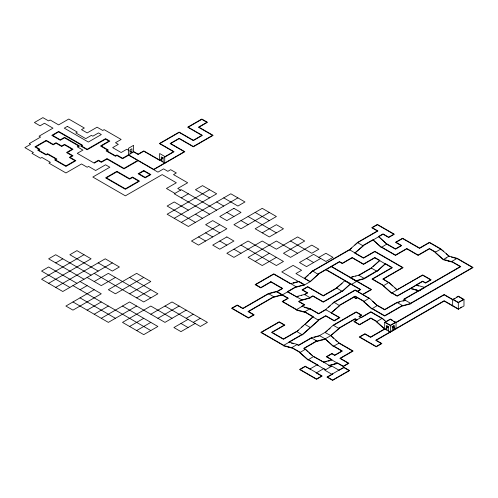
<?xml version="1.0" encoding="UTF-8"?>
<svg xmlns="http://www.w3.org/2000/svg" width="498" height="498" viewBox="0 0 498 498"><rect width="100%" height="100%" fill="white"/><g stroke="black" fill="none" stroke-linecap="round" stroke-linejoin="round"><path stroke-width="0.75" d="M271.018 293.21L271.093 292.849M273.751 292.475L273.825 292.114M278.787 293.073L276.49 291.741L276.558 291.386L282.223 294.654L282.148 295.009L273.944 297.206L274.018 296.852L282.223 294.654M279.39 293.017L279.316 293.378L287.807 298.277L282.148 301.545L296.304 309.719L304.502 311.916L318.732 320.363L302.323 334.911L296.59 331.369L283.449 338.951L272.126 332.415L284.85 325.07L279.191 321.801L260.803 332.415L283.449 345.488L291.654 347.685L299.827 352.41L308.032 359.68L325.505 369.771M293.372 282.839L293.303 283.194L298.084 281.918M296.036 282.466L296.111 282.105M304.502 284.644L296.304 286.842L296.229 287.197L304.427 284.999L304.502 284.644L298.844 281.376L298.769 281.731L301.166 283.113M345.07 280.505L336.586 287.937L323.27 295.625L307.683 286.624L302.025 289.892L307.204 292.886L304.502 294.449L296.304 296.646L296.229 297.001L298.277 296.453M301.601 283.368L301.676 283.007M301.695 295.538L301.769 295.183M304.427 294.804L304.502 294.449L310.167 297.717L312.869 296.154L323.27 302.161L342.244 291.206L350.449 283.935L325.891 269.754M311.219 338.154L311.294 337.8L319.498 335.602L325.157 332.334L333.361 325.057L356.176 311.891L361.834 315.159L359.481 316.516L361.343 317.587L370.861 312.09L381.898 318.465M315.751 340.769L316.884 341.423L316.958 341.068L325.157 338.87L330.821 335.602L339.02 328.325L355.136 319.025L356.991 320.096L354.445 321.571L359.537 324.509L370.861 317.973L376.805 321.403M319.423 335.957L319.498 335.602L325.157 338.87L333.361 346.141L341.821 351.028L334.756 355.105L331.929 353.468L326.265 356.736L343.253 366.547L348.911 363.279L340.42 358.373L353.144 351.028L339.02 342.873L330.821 335.602L325.231 332.608L327.416 330.666M319.616 340.694L319.691 340.333M322.349 339.96L322.424 339.605M323.432 362.438L323.501 362.077L331.992 359.718L326.831 356.736L331.929 353.798L334.756 355.429L342.387 351.028L333.641 345.979M337.37 363.148L329.166 365.345L329.091 365.706L337.295 363.509L337.65 362.986L343.253 366.217L348.345 363.279L339.854 358.373L352.578 351.028L338.74 343.041M331.631 360.241L331.705 359.88M331.824 364.972L331.898 364.611M383.609 285.46L372.566 279.085L392.38 267.65L385.52 263.685L377.036 271.124L364.237 278.824L356.033 281.021L350.374 277.753L350.449 277.398L358.647 275.201L371.371 267.856L379.862 260.417L374.832 257.516L363.509 264.052L352.186 257.516L342.282 263.237L339.449 261.599L317.936 274.018M351.787 278.575L351.862 278.214M334.563 364.237L334.631 363.882M353.182 276.664L350.374 277.753M355.84 276.29L355.914 275.936M356.033 281.021L356.107 280.667L364.312 278.469L358.647 275.201L358.579 275.556M396.887 302.759L396.962 302.398L405.167 300.201L405.447 300.039L404.177 299.304L460.793 266.623L451.798 261.431M399.626 302.025L399.695 301.67M405.092 300.562L405.167 300.201M313.616 356.686L304.234 348.413L316.958 341.068L311.294 337.8L298.57 345.145L297.312 344.417L288.828 342.058L301.969 334.469M338.951 343.147L333.286 346.415L325.157 338.87L325.082 339.225L316.884 341.423M362.936 245.502L372.846 239.781L381.256 247.494L386.99 243.952L395.487 248.857L401.145 245.582L395.487 242.314L402.558 238.231L419.546 248.035L429.45 242.314L440.774 248.857L448.978 256.128L457.176 258.325L473.1 267.519L410.825 303.469L402.627 305.666L384.661 316.037L371.857 308.648L363.658 301.377L355.167 296.472L339.599 305.461L331.114 312.9L339.319 317.637L334.226 320.581L325.736 315.676L318.371 319.928M357.844 242.563L377.938 230.96L372.28 227.692L377.372 224.747L393.794 234.228L388.695 237.166L383.037 233.898L378.505 236.513L385.825 243.254M369.242 298.383L355.167 289.936L333.934 302.193L325.736 309.463L318.658 313.553L310.167 308.648L301.682 306.289L304.228 304.82L298.563 301.545L301.682 299.752M386.921 244.225L378.791 236.681M388.913 282.627L383.323 279.085L403.137 267.65L374.832 251.303L363.509 257.839L349.359 249.672L312.557 270.918L304.427 278.463L308.256 275.07M384.917 320.724L382.184 318.303L370.861 311.76L353.879 321.571L359.537 324.839L370.861 318.303L376.519 321.571L384.724 328.842L390.388 332.11L390.388 325.574L384.724 322.306L384.649 329.116L376.451 321.845L382.184 318.303L386.012 321.696M302.473 283.866L304.427 284.999L310.092 281.731L318.222 274.186L339.449 261.929L342.282 263.56L352.186 257.839L363.509 264.382L374.832 257.839L391.814 267.65L372 279.085L383.323 285.622L391.528 292.899L397.186 296.167L422.665 281.457L425.497 283.094L431.156 279.826L422.665 274.921L391.453 293.173L383.248 285.896L388.988 282.354L397.118 289.904L394.926 287.962M440.699 249.125L435.04 252.399L443.239 259.67L448.978 256.128L449.047 256.489M443.506 251.278L441.247 249.61M446.239 253.706L448.978 256.128M446.071 258.032L446.22 258.12M309.899 273.614L312.557 270.918L318.297 274.46L310.092 281.731L295.937 273.558L301.601 270.29L293.11 265.39L281.787 271.927L298.551 281.607M351.619 248.004L349.428 249.946L357.558 242.395L377.372 230.96L371.713 227.692L377.372 224.424L394.36 234.228L388.695 237.496L383.037 234.228L363.223 245.663L354.738 253.102L363.509 258.169L374.832 251.633L402.571 267.65L382.757 279.085L388.701 282.522M354.9 245.097L357.085 243.155M342.126 283.362L336.586 287.937L342.319 291.479L350.449 283.935M304.788 311.754L313.279 316.653L296.665 331.643L298.302 330.186M301.583 327.273L303.774 325.337M305.959 323.395L312.993 316.821M373.089 266.673L379.576 260.579M328.543 307.316L330.18 305.859M332.365 303.923L333.934 302.193L339.667 305.735L331.394 312.732M328.512 329.695L330.155 328.244M78.118 146.81L79.531 145.989L64.528 137.33L60.283 139.782L52.639 135.369L58.627 131.914L81.834 145.316L80.664 145.989L87.175 149.749L105.57 139.129L108.969 141.09L100.478 145.989L107.556 150.079L106.136 150.894L115.48 156.285L116.893 155.469L122.558 158.738L128.64 155.227M94.253 162.659L98.498 160.207L101.324 161.844L106.989 158.576L123.971 168.38L137.697 160.456M138.127 160.698L123.971 168.872L106.989 159.067L101.324 162.336L98.498 160.698L94.253 163.151L77.265 153.347L82.929 150.079L77.265 146.81L78.684 145.989L64.528 137.822L60.283 140.274L51.792 135.369L58.627 131.422L82.687 145.316L81.51 145.989L87.175 149.257L105.57 138.637L109.821 141.09L101.324 145.989L108.402 150.079L106.989 150.894L115.48 155.799L116.893 154.978L122.558 158.246L133.881 151.709L138.127 154.162L143.785 150.894L165.012 163.151M161.284 158.769L163.213 157.654M164.502 156.914L173.509 151.709L159.354 143.542L179.168 132.101L193.324 140.274L201.815 135.369L187.659 127.195L201.815 119.028L207.473 122.296L198.982 127.195L213.138 135.369L193.324 146.81L179.168 138.637L170.677 143.542L184.826 151.709L153.695 169.687M162.921 158.152L159.354 160.207L143.785 151.218L138.127 154.492L133.595 151.871L133.595 145.335L128.503 148.28L128.503 154.816L153.695 169.364L184.266 151.709L170.111 143.542L179.168 138.313L193.324 146.48L212.571 135.369L198.416 127.195L206.907 122.296L201.815 119.352L188.225 127.195L202.381 135.369L193.324 140.598L179.168 132.424L159.92 143.542L174.076 151.709L164.888 157.013M55.708 262.894L62.785 258.811M181.291 197.88L188.369 193.79M84.013 254.727L41.558 279.241L62.785 291.498L112.324 262.894M209.596 189.707L167.141 214.221L188.369 226.478L237.901 197.88M48.636 283.325L91.09 258.811L76.941 250.637L69.863 254.727L98.168 271.068M174.213 218.305L216.674 193.79L202.518 185.623L195.446 189.707L209.596 197.88M55.708 287.408L105.246 258.811L119.396 266.984L112.324 271.068L98.168 262.894M181.291 222.394L230.829 193.79L244.979 201.964L237.901 206.048L223.751 197.88M80.041 289.705L87.119 285.615M94.197 281.532L108.346 273.358L150.807 297.872M94.197 289.705L65.892 306.046L72.963 310.13L101.268 293.789L80.041 281.532M115.424 277.448L101.268 285.615L87.119 277.448M219.774 224.685L191.469 241.026L198.546 245.116L226.851 228.769L212.702 220.602L205.624 224.685L219.774 232.859M87.119 310.13L101.268 301.962M143.729 277.448L115.424 293.789L108.346 289.705L136.651 273.358L150.807 281.532L129.58 293.789M269.312 212.428L241.007 228.769L233.929 224.685L262.234 208.345L276.39 216.518L255.157 228.769L269.312 236.942L283.468 228.769L276.39 224.685L262.234 232.859M94.197 314.219L108.346 306.046M101.268 318.303L129.58 301.962L164.963 322.387L186.19 310.13M136.651 297.872L150.807 289.705M136.651 306.046L108.346 322.387L72.963 301.962M129.58 326.476L143.729 318.303M150.807 314.219L172.034 301.962L207.417 322.387L200.345 326.476L164.963 306.046M255.157 261.456L269.312 253.283M136.651 330.56L150.807 322.387M157.885 318.303L179.112 306.046M276.39 257.373L262.234 265.54L248.085 257.373L276.39 241.026L297.617 253.283M186.19 318.303L193.268 314.219M188.051 319.374L173.895 327.547L180.973 331.631L195.123 323.463M193.268 322.387L200.345 318.303M270.956 282.011L260.765 287.9L255.107 284.632L273.788 273.844L296.304 286.842L282.148 295.009M318.851 257.373L325.922 253.283L333 257.373L325.922 261.456L313.628 254.36L299.479 262.527L306.55 266.617L320.706 258.443M268.64 293.745L242.881 308.617L237.222 305.349L232.124 308.293L248.546 317.768L253.638 314.829L247.979 311.561L273.738 296.69M276.49 291.741L282.148 288.473L270.675 281.849M276.77 291.909L282.715 288.473L270.956 281.687L260.765 287.57L255.673 284.632L273.788 274.168L290.359 283.736L298.844 281.376M312.844 271.08L349.64 249.834M296.017 286.674L287.527 291.579L301.962 299.914L310.167 297.717L310.092 298.072L301.888 300.269L301.962 299.914L299.13 301.545L304.795 304.82L296.304 309.719L296.372 310.08L304.577 312.277L304.502 311.916L310.167 308.648L310.235 309.009L304.272 307.409M296.304 296.646L287.527 291.909M304.788 294.611L307.77 292.886L302.591 289.892L307.683 286.954L323.27 295.955L336.866 288.105M309.881 297.555L312.869 295.831L323.27 301.838L341.964 291.044M358.934 275.363L371.657 268.017M364.026 278.307L376.749 270.962M334.22 302.354L355.167 290.259L369.037 298.271M357.141 291.349L360.21 289.575L351.364 284.464L357.029 281.196L371.533 289.575L362.818 294.604M326.016 309.632L318.658 313.877L309.881 308.81M357.421 291.511L360.776 289.575L326.171 269.592M339.312 305.299L355.167 296.148L363.938 301.209M296.876 331.531L283.449 339.281L271.559 332.415L284.283 325.07L279.191 322.131L261.369 332.415L283.736 345.326M357.24 297.499L355.964 298.234L354.053 297.132M362.444 294.492L370.966 289.575L331.27 266.654M357.664 297.58L355.964 298.563L353.449 297.107M311.58 337.961L298.57 345.469L297.032 344.585M333.641 325.225L356.176 312.215L361.268 315.159L358.915 316.516L360.776 317.587M316.672 340.906L303.668 348.413L305.206 349.303M338.74 328.163L355.136 318.701L356.991 319.772M424.501 287.246L424.576 287.601L418.911 290.876L410.713 288.672L410.638 288.317L416.297 285.049L424.788 287.408M397.248 302.566L384.661 309.831L377.235 305.542M402.34 305.504L384.661 315.713L372.143 308.486M410.545 303.307L472.534 267.519L456.896 258.487M384.724 322.306L390.388 319.037L392.331 320.158L392.05 320.326M309.974 368.974L317.045 364.885M310.652 369.367L305.218 366.553L300.12 369.497L316.535 378.972L321.633 376.034L316.031 372.803L316.317 372.635M393.818 321.347L396.047 322.306L396.047 328.842M317.842 365.345L318.122 365.183L308.312 359.519M323.501 362.077L313.41 356.574M386.672 325.879L386.952 325.717L386.672 329.969L386.672 325.879L388.72 326.738M384.724 328.842L370.574 337.015L364.91 333.747L359.251 337.015L376.233 346.82L381.891 343.552L376.233 340.283L444.166 301.06L458.322 309.233L463.98 305.965L463.98 299.423L458.322 296.154L456.373 297.281L456.66 297.443M386.423 327.858L388.689 326.551M390.388 325.574L444.166 294.523L458.322 302.697L463.98 299.423M385.01 329.004L370.574 337.339L364.91 334.071L359.817 337.015L376.233 346.49L381.325 343.552L375.666 340.283L444.166 300.736L452.943 305.797L452.657 305.965L452.657 299.423L454.886 298.464M386.896 327.914L388.782 326.825M395.978 322.673L444.166 294.847L452.757 299.808M393.227 326.059L392.05 326.738L394.099 325.879M392.05 326.862L394.099 327.721L393.818 327.883M323.501 368.613L325.785 369.603M329.166 365.345L328.879 365.507L330.884 366.665M316.535 372.765L323.613 368.676M460.233 307.801L461.503 307.067M276.558 291.386L268.36 293.583L242.881 308.293L237.222 305.025L231.558 308.293L248.546 318.098L254.204 314.829L248.546 311.561L274.018 296.852L268.36 293.583L268.285 293.938L270.333 293.39M271.703 293.023L275.805 291.928M397.572 302.572L398.942 302.211M403.044 301.109L404.407 300.742M314.207 337.358L318.676 336.156M324.173 362.239L326.414 361.635M327.902 361.237L330.143 360.639M451.288 257.086L457.251 258.686L457.176 258.325L451.518 261.593L443.313 259.396L435.115 252.125L429.45 248.857L418.127 255.393L406.804 248.857L395.487 255.393L381.331 247.22L373.127 239.949M418.613 286.008L416.297 285.049M410.638 288.317L419.123 290.676M291.423 343.178L293.658 343.776M440.493 249.019L429.45 242.644L419.546 248.365L402.558 238.561L396.047 242.314L401.712 245.582L395.487 249.181L386.709 244.113M435.395 251.957L429.45 248.527L418.127 255.063L406.804 248.527L395.487 255.063L381.611 247.058M453.224 305.965L458.322 308.903M416.372 285.093L416.091 284.924L422.665 281.133L425.497 282.764L430.589 279.826L422.665 275.251L397.186 289.631M410.713 288.361L397.186 295.837L391.808 292.737M255.157 212.428L269.312 220.602M248.085 216.518L276.39 232.859M290.539 241.026L311.773 253.283L318.851 249.199L311.773 245.116L290.539 257.373L283.468 253.283L304.695 241.026L297.617 236.942L276.39 249.199L262.234 241.026L233.929 257.373L226.851 253.283L248.085 241.026L283.468 261.456L276.39 265.54L241.007 245.116M331.55 266.486L356.107 280.667M128.503 150.24L126.803 149.257L121.139 152.531L112.648 147.626L118.312 144.358L115.48 142.721L121.139 139.452L104.157 129.648L102.744 130.464L97.079 127.195L87.175 132.916L81.51 129.648L84.343 128.017L68.774 119.028L58.627 124.886L50.136 119.981L48.555 120.896L42.896 117.628L34.406 122.527L40.064 125.795L44.471 123.249L52.962 128.154L39.056 136.184L40.587 137.068L29.264 143.611L30.559 144.358L24.9 147.626L33.391 152.531L31.978 153.347L40.469 158.246L41.882 157.43L50.373 162.336L48.96 163.151L65.941 172.955L81.51 163.966L87.175 167.235L88.588 166.419L95.666 170.503L105.57 164.782L109.821 167.235L92.833 177.039L125.384 195.839L162.186 174.593L176.336 182.76L166.432 188.481L174.923 193.386M129.636 150.894L132.462 152.531M216.674 201.964L223.751 206.048M128.216 154.978L157.941 172.14L163.599 168.872L167.845 171.324L170.677 169.687L176.336 172.955L173.509 174.593L187.659 182.76L177.755 188.481L180.581 190.118M226.851 212.428L233.929 216.518M241.007 220.602L248.085 224.685M306.55 258.443L313.628 262.527M348.5 283.038L344.784 280.667M350.524 284.209L349.03 283.119M216.674 210.137L181.291 189.707L174.213 193.79L209.596 214.221M188.369 210.137L174.213 201.964L167.141 206.048L195.446 222.394M195.446 214.221L202.518 218.305M304.359 278.189L310.017 281.457M392.05 330.821L392.331 330.989L392.331 326.9M385.29 328.842L386.952 329.8M390.388 331.786L388.44 330.989L388.44 326.9M205.624 232.859L212.702 236.942M219.774 241.026L226.851 245.116M233.929 249.199L241.007 253.283M198.546 236.942L205.624 241.026M282.428 294.847L288.373 298.277L282.715 301.545L296.584 309.557M338.951 370.176L331.873 366.092L324.796 370.176L331.873 374.266M331.164 366.503L313.69 356.412L307.957 359.954L299.752 352.684L305.492 349.142L308.15 351.837M338.242 370.587L343.931 367.63L349.03 370.568L332.608 380.049L327.516 377.104L332.863 374.017L332.583 373.855M291.934 347.523L300.113 352.242M129.58 277.448L157.885 293.789L143.729 301.962L94.197 273.358M172.034 318.303L150.807 306.046L122.502 322.387L143.729 334.644L157.885 326.476L122.502 306.046M180.973 323.463L188.051 327.547M91.09 275.151L55.708 254.727L48.636 258.811L84.013 279.241M76.941 283.325L48.636 266.984L41.558 271.068L69.863 287.408M72.963 285.615L150.807 330.56M80.041 297.872L115.424 318.303M389.461 283.113L392.741 286.026M372.529 301.29L377.447 305.654L369.317 298.109L363.584 301.651L371.788 308.922L377.521 305.38L384.661 309.501L396.962 302.398L402.627 305.666L402.552 306.027L410.75 303.83L410.825 303.469L403.61 299.304L460.227 266.623L451.518 261.593L451.593 261.954L443.388 259.757L443.313 259.396M333.479 338.298L330.821 335.602L339.094 328.599L333.436 325.331M335.664 340.24L337.308 341.696M309.246 352.808L312.526 355.715M385.234 263.847L377.111 271.398L371.446 268.129M357.632 242.669L363.297 245.937L355.018 252.94M325.804 309.737L339.885 317.637L334.226 320.905L325.736 316L318.658 320.09L302.249 334.637L283.449 345.488L283.524 345.849L291.728 348.046L291.654 347.685L297.312 344.417L297.387 344.778M310.528 327.634L304.863 324.366M448.785 260.859L448.854 261.22M446.046 260.13L446.121 260.485M420.256 289.699L420.331 290.054M418.843 290.515L418.911 290.876M416.104 289.78L416.179 290.141M413.371 289.052L413.446 289.406M301.769 311.182L301.844 311.543M299.037 310.453L299.111 310.808M288.921 346.957L288.989 347.311M286.182 346.222L286.257 346.583M458.322 302.697L458.322 309.233M394.099 325.673L394.099 329.969L393.818 325.717M164.732 162.989L164.732 156.453L159.64 153.508L159.64 160.045M163.07 162.024L163.07 157.941L161.302 156.92L161.302 161.003M131.933 152.836L131.933 148.746L130.165 149.767L130.165 153.857M67.361 126.38L64.286 128.154L88.345 142.042L101.324 134.553L98.498 132.916L92.833 136.184L91.42 135.369L85.756 138.637L75.852 132.916L77.265 132.101L67.361 126.38M46.246 140.343L34.928 146.879L39.056 149.257L37.636 150.079L46.127 154.978L47.547 154.162L56.037 159.067L54.624 159.883L65.941 166.419L75.852 160.698L70.187 157.43L73.019 155.799L67.361 152.531L73.019 149.257L64.528 144.358L61.696 145.989L56.037 142.721L53.205 144.358L46.246 140.343M46.246 140.828L35.775 146.879L39.902 149.257L38.489 150.079L46.127 154.492L47.547 153.67L56.884 159.067L55.471 159.883L65.941 165.927L74.999 160.698L69.34 157.43L72.173 155.799L66.508 152.531L72.173 149.257L64.528 144.85L61.696 146.48L56.037 143.212L53.205 144.85L46.246 140.828M116.893 171.324L105.57 177.861L125.384 189.296L139.54 181.129L132.462 177.039L129.636 178.676L116.893 171.324M116.893 171.81L106.423 177.861L125.384 188.81L138.693 181.129L132.462 177.531L129.636 179.168L116.893 171.81M143.785 170.503L138.127 173.771L145.198 177.861L150.863 174.593L143.785 170.503M143.785 170.995L138.973 173.771L145.198 177.369L150.01 174.593L143.785 170.995M233.929 208.345L219.774 216.518L226.851 220.602L241.007 212.428L233.929 208.345M226.851 236.942L212.702 245.116L219.774 249.199L233.929 241.026L226.851 236.942M305.218 366.229L299.553 369.497L316.535 379.302L322.2 376.034L305.218 366.229M390.388 319.361L385.29 322.306L390.388 325.244L395.48 322.306L390.388 319.361M458.322 296.484L453.224 299.423L458.322 302.367L463.414 299.423L458.322 296.484M343.931 367.3L326.949 377.104L332.608 380.372L349.596 370.568L343.931 367.3"/></g></svg>
